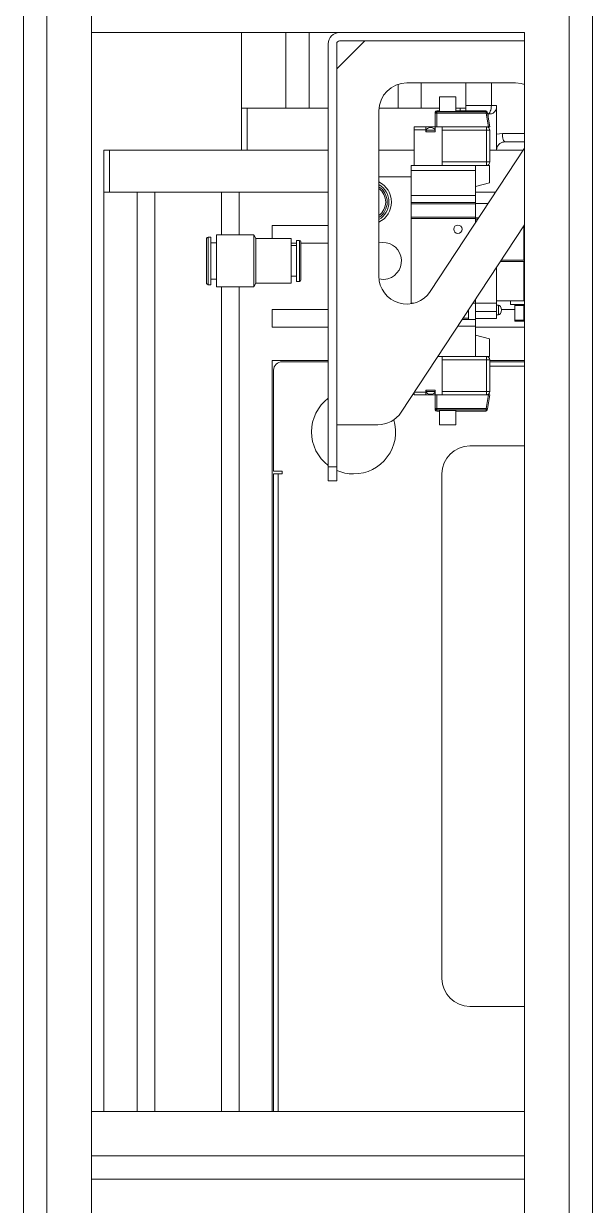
# Model space of a CAD drawing. Header units: millimetres. Extents: x 169 to 14583, y -399 to 10804.
# Drawn here: x 11895.1 to 12097.9, y 1331.5 to 1753.1 of the extents above; entities that cross this region are included whole.
import ezdxf

# ---------------------------------------------------------------- set-up
doc = ezdxf.new("R2010")
doc.units = ezdxf.units.MM
doc.header["$LTSCALE"] = 35

msp = doc.modelspace()

# ---------------------------------------------------------------- linework, layer by layer
at = {"color": 7, "linetype": 'Continuous', "lineweight": 18}
for p, q in [((11895.093, 1219.779), (11895.093, 1839.779)), ((11903.393, 1219.779), (11903.393, 1839.779)), ((11919.243, 1219.779), (11919.243, 1839.779)), ((12089.593, 1301.159), (12089.593, 1829.959)), ((12097.893, 1301.159), (12097.893, 1829.959)), ((12073.743, 1749.959), (11919.243, 1749.959)), ((11972.743, 1722.959), (11972.743, 1749.959)), ((11988.593, 1722.959), (11988.593, 1749.959)), ((11996.893, 1722.959), (11996.893, 1749.959)), ((12073.743, 1194.959), (12073.743, 1749.959)), ((12003.743, 1745.959), (12003.743, 1594.959)), ((12016.743, 1746.959), (12006.743, 1736.959)), ((12006.743, 1745.959), (12006.743, 1594.959)), ((12073.743, 1746.959), (12007.743, 1746.959)), ((12073.743, 1746.959), (12016.743, 1746.959)), ((12006.743, 1736.959), (12006.743, 1609.959)), ((12028.593, 1722.959), (12028.593, 1731.45)), ((12070.524, 1731.959), (12031.743, 1731.959)), ((12036.893, 1722.959), (12036.893, 1731.959)), ((12052.743, 1722.959), (12052.743, 1731.959)), ((12061.872, 1731.959), (12061.872, 1723.959)), ((12049.243, 1726.959), (12043.443, 1726.959)), ((12043.443, 1726.959), (12043.443, 1721.813)), ((12049.243, 1726.959), (12049.243, 1721.813)), ((11972.743, 1707.959), (11972.743, 1722.959)), ((11972.743, 1722.959), (11974.743, 1722.959)), ((11974.743, 1722.959), (11974.743, 1707.959)), ((11974.743, 1722.959), (12003.743, 1722.959)), ((12021.743, 1721.959), (12021.743, 1663.032)), ((12021.793, 1722.959), (12043.443, 1722.959)), ((12041.893, 1721.142), (12041.893, 1721.559)), ((12041.893, 1716.259), (12041.893, 1721.142)), ((12041.893, 1721.142), (12042.393, 1721.142)), ((12043.443, 1722.059), (12042.393, 1722.059)), ((12042.393, 1722.059), (12042.393, 1721.634)), ((12042.393, 1721.634), (12059.974, 1721.634)), ((12042.393, 1721.634), (12042.393, 1721.142)), ((12042.393, 1721.142), (12042.393, 1716.259)), ((12059.974, 1721.142), (12042.393, 1721.142)), ((12043.443, 1721.813), (12049.243, 1721.813)), ((12049.243, 1722.959), (12050.743, 1722.959)), ((12059.9, 1722.059), (12049.243, 1722.059)), ((12050.743, 1722.059), (12050.743, 1722.959)), ((12050.743, 1722.959), (12052.743, 1722.959)), ((12052.743, 1723.959), (12061.872, 1723.959)), ((12052.743, 1722.959), (12052.743, 1722.059)), ((12059.974, 1721.634), (12059.9, 1722.059)), ((12059.974, 1721.634), (12059.974, 1721.142)), ((12060.466, 1721.229), (12059.974, 1721.142)), ((12060.835, 1716.259), (12059.974, 1721.142)), ((12060.393, 1721.646), (12060.466, 1721.229)), ((12060.466, 1721.229), (12061.343, 1716.259)), ((12060.514, 1720.959), (12060.743, 1720.959)), ((12060.743, 1720.959), (12060.743, 1719.662)), ((12060.743, 1720.959), (12061.574, 1720.959)), ((12061.872, 1723.959), (12063.743, 1723.959)), ((12063.743, 1722.995), (12063.743, 1723.959)), ((12063.743, 1707.959), (12063.743, 1722.995)), ((12034.343, 1715.259), (12034.343, 1716.259)), ((12034.343, 1716.259), (12038.493, 1716.259)), ((12038.493, 1716.259), (12038.493, 1715.259)), ((12041.893, 1716.259), (12038.493, 1716.259)), ((12041.893, 1714.559), (12041.893, 1716.259)), ((12041.893, 1716.259), (12044.343, 1716.259)), ((12060.835, 1716.259), (12042.393, 1716.259)), ((12044.343, 1716.259), (12044.343, 1702.559)), ((12060.143, 1716.259), (12060.143, 1715.059)), ((12060.743, 1716.259), (12060.743, 1716.098)), ((12061.343, 1716.259), (12060.835, 1716.259)), ((12038.493, 1715.259), (12034.343, 1715.259)), ((12034.343, 1715.259), (12034.343, 1702.559)), ((12038.493, 1714.559), (12038.493, 1715.259)), ((12038.493, 1714.559), (12041.893, 1714.559)), ((12038.593, 1715.059), (12038.593, 1714.559)), ((12038.593, 1715.059), (12041.793, 1715.059)), ((12041.793, 1714.559), (12041.793, 1715.059)), ((12060.143, 1715.059), (12044.343, 1715.059)), ((12044.343, 1715.059), (12044.343, 1703.759)), ((12060.143, 1715.059), (12061.343, 1715.059)), ((12060.143, 1703.759), (12060.143, 1715.059)), ((12061.343, 1715.059), (12061.343, 1703.759)), ((12063.743, 1713.657), (12065.831, 1713.959)), ((12073.743, 1713.959), (12065.831, 1713.959)), ((11923.743, 1692.959), (11923.743, 1707.959)), ((11923.743, 1707.959), (11925.743, 1707.959)), ((11925.743, 1707.959), (11925.743, 1692.959)), ((11925.743, 1707.959), (11972.743, 1707.959)), ((11974.743, 1707.959), (11972.743, 1707.959)), ((11974.743, 1707.959), (12003.743, 1707.959)), ((12021.743, 1707.959), (12034.343, 1707.959)), ((12040.096, 1657.534), (12073.743, 1708.66)), ((12061.343, 1707.959), (12073.281, 1707.959)), ((12044.343, 1703.759), (12060.143, 1703.759)), ((12060.143, 1703.759), (12060.143, 1702.559)), ((12060.143, 1703.759), (12061.343, 1703.759)), ((12033.243, 1702.559), (12033.243, 1700.759)), ((12056.243, 1702.559), (12033.243, 1702.559)), ((12056.243, 1700.759), (12033.243, 1700.759)), ((12033.243, 1700.759), (12033.243, 1698.459)), ((12056.243, 1700.759), (12056.243, 1702.559)), ((12061.243, 1702.559), (12056.243, 1702.559)), ((12056.243, 1691.759), (12056.243, 1700.759)), ((12061.243, 1696.299), (12061.243, 1702.559)), ((12033.243, 1698.459), (12021.743, 1698.459)), ((12033.243, 1653.145), (12033.243, 1698.459)), ((12056.243, 1694.959), (12061.243, 1696.299)), ((11935.593, 1692.959), (11923.743, 1692.959)), ((11923.743, 1364.959), (11923.743, 1692.959)), ((11925.743, 1692.959), (12003.743, 1692.959)), ((11935.593, 1364.959), (11935.593, 1692.959)), ((11941.893, 1364.959), (11941.893, 1692.959)), ((11965.593, 1692.959), (11941.893, 1692.959)), ((11965.593, 1677.709), (11965.593, 1692.959)), ((11971.893, 1677.709), (11971.893, 1692.959)), ((12003.743, 1692.959), (11971.893, 1692.959)), ((12025.48, 1693.059), (12025.339, 1693.152)), ((12025.469, 1692.891), (12025.48, 1693.059)), ((12033.243, 1691.759), (12056.243, 1691.759)), ((12063.41, 1692.959), (12056.243, 1692.959)), ((12056.243, 1689.359), (12056.243, 1691.759)), ((12033.243, 1689.359), (12056.243, 1689.359)), ((12033.243, 1688.859), (12056.243, 1688.859)), ((12056.243, 1688.859), (12056.243, 1689.359)), ((12060.777, 1688.959), (12056.243, 1688.959)), ((12056.243, 1684.059), (12056.243, 1688.859)), ((12024.828, 1684.916), (12024.979, 1684.991)), ((12024.979, 1684.991), (12024.989, 1685.16)), ((12033.243, 1684.059), (12056.243, 1684.059)), ((12033.243, 1683.559), (12056.243, 1683.559)), ((12056.243, 1683.559), (12056.243, 1684.059)), ((12057.421, 1683.859), (12056.243, 1683.859)), ((12056.243, 1682.069), (12056.243, 1683.559)), ((12057.092, 1683.359), (12056.243, 1683.359)), ((12056.243, 1683.359), (12056.243, 1682.069)), ((11983.743, 1681.109), (12003.743, 1681.109)), ((11983.743, 1676.409), (11983.743, 1681.109)), ((12029.706, 1614.461), (12073.743, 1681.375)), ((12073.443, 1680.919), (12073.443, 1668.709)), ((12073.743, 1680.659), (12073.443, 1680.659)), ((12073.643, 1681.223), (12073.643, 1680.659)), ((12073.643, 1681.109), (12073.743, 1681.109)), ((11960.343, 1676.459), (11960.343, 1660.5)), ((11961.843, 1676.959), (11960.843, 1676.959)), ((11960.843, 1676.959), (11960.843, 1660.003)), ((11961.843, 1676.959), (11961.843, 1660.003)), ((11963.843, 1674.934), (11961.843, 1674.934)), ((11977.143, 1677.709), (11963.843, 1677.709)), ((11963.843, 1659.209), (11963.843, 1677.709)), ((11977.893, 1676.409), (11977.143, 1677.709)), ((11977.143, 1677.709), (11977.143, 1659.257)), ((11990.443, 1676.409), (11977.893, 1676.409)), ((11977.893, 1676.409), (11977.893, 1660.55)), ((11990.443, 1676.409), (11990.443, 1660.55)), ((11990.443, 1674.809), (11992.443, 1674.809)), ((11993.443, 1675.759), (11992.443, 1675.759)), ((11992.443, 1675.759), (11992.443, 1661.197)), ((11993.443, 1675.759), (11993.443, 1661.197)), ((11993.943, 1675.259), (11993.943, 1661.694)), ((11993.943, 1674.809), (12003.743, 1674.809)), ((11992.443, 1673.934), (11990.443, 1673.934)), ((12073.443, 1670.759), (12073.743, 1670.759)), ((12073.643, 1670.759), (12073.643, 1668.709)), ((12063.743, 1666.18), (12063.743, 1653.359)), ((12073.443, 1668.209), (12065.078, 1668.209)), ((12065.407, 1668.709), (12073.443, 1668.709)), ((12073.443, 1668.709), (12073.643, 1668.709)), ((12073.643, 1668.209), (12073.443, 1668.209)), ((12073.443, 1668.209), (12073.443, 1654.209)), ((12073.743, 1666.159), (12073.443, 1666.159)), ((12073.643, 1668.209), (12073.643, 1666.159)), ((11961.843, 1661.984), (11963.843, 1661.984)), ((11990.443, 1662.984), (11992.443, 1662.984)), ((11993.943, 1661.694), (11993.943, 1661.659)), ((11960.343, 1660.5), (11960.343, 1660.459)), ((11960.843, 1660.003), (11960.843, 1659.959)), ((11960.843, 1659.959), (11961.843, 1659.959)), ((11961.843, 1660.003), (11961.843, 1659.959)), ((11963.843, 1659.209), (11977.143, 1659.209)), ((11965.593, 1364.959), (11965.593, 1659.209)), ((11971.893, 1364.959), (11971.893, 1659.209)), ((11977.143, 1659.209), (11977.893, 1660.509)), ((11977.143, 1659.257), (11977.143, 1659.209)), ((11977.893, 1660.55), (11977.893, 1660.509)), ((11977.893, 1660.509), (11990.443, 1660.509)), ((11990.443, 1660.55), (11990.443, 1660.509)), ((11992.443, 1661.197), (11992.443, 1661.159)), ((11992.443, 1661.159), (11993.443, 1661.159)), ((11993.443, 1661.197), (11993.443, 1661.159)), ((12033.243, 1653.359), (12034.28, 1653.359)), ((12055.305, 1653.359), (12056.243, 1653.359)), ((12056.243, 1653.359), (12056.243, 1654.784)), ((12056.243, 1647.559), (12056.243, 1653.359)), ((12063.743, 1653.359), (12056.243, 1653.359)), ((12056.243, 1653.359), (12056.243, 1650.459)), ((12063.743, 1654.209), (12073.443, 1654.209)), ((12063.743, 1653.359), (12063.743, 1650.459)), ((12068.743, 1652.959), (12068.743, 1654.209)), ((12073.743, 1652.959), (12068.743, 1652.959)), ((12070.243, 1652.599), (12070.243, 1652.959)), ((12073.443, 1656.259), (12073.743, 1656.259)), ((12073.443, 1654.209), (12073.643, 1654.209)), ((12073.643, 1656.259), (12073.643, 1654.209)), ((11983.743, 1651.109), (12003.743, 1651.109)), ((11983.743, 1644.809), (11983.743, 1651.109)), ((12053.743, 1650.985), (12053.743, 1648.059)), ((12063.743, 1650.459), (12056.243, 1650.459)), ((12064.443, 1652.709), (12063.743, 1652.709)), ((12063.743, 1650.459), (12063.743, 1647.959)), ((12063.743, 1649.209), (12064.443, 1649.209)), ((12064.443, 1652.709), (12064.443, 1650.959)), ((12064.443, 1650.959), (12064.443, 1649.209)), ((12065.439, 1651.109), (12070.243, 1651.109)), ((12073.454, 1652.599), (12070.243, 1652.599)), ((12070.243, 1647.319), (12070.243, 1652.599)), ((12073.743, 1652.781), (12073.454, 1652.599)), ((12073.454, 1652.599), (12073.454, 1647.319)), ((11983.743, 1644.809), (12003.743, 1644.809)), ((12049.909, 1645.159), (12056.243, 1645.159)), ((12051.488, 1647.559), (12053.743, 1647.559)), ((12051.817, 1648.059), (12053.743, 1648.059)), ((12053.743, 1648.059), (12053.743, 1647.559)), ((12053.743, 1647.559), (12056.243, 1647.559)), ((12063.743, 1647.959), (12056.243, 1647.959)), ((12056.243, 1645.159), (12056.243, 1647.559)), ((12056.243, 1645.159), (12056.243, 1634.359)), ((12056.243, 1644.809), (12073.743, 1644.809)), ((12070.243, 1646.959), (12070.243, 1647.319)), ((12070.243, 1647.319), (12073.454, 1647.319)), ((12073.743, 1646.959), (12070.243, 1646.959)), ((12073.454, 1647.319), (12073.743, 1647.137)), ((12056.243, 1641.959), (12061.243, 1640.619)), ((12061.243, 1640.619), (12061.243, 1634.359)), ((12003.743, 1632.959), (11983.743, 1632.959)), ((11983.743, 1632.959), (11983.743, 1364.959)), ((12003.743, 1632.459), (11987.243, 1632.459)), ((12056.243, 1634.359), (12042.801, 1634.359)), ((12044.343, 1620.659), (12044.343, 1634.359)), ((12060.143, 1633.159), (12044.343, 1633.159)), ((12044.343, 1633.159), (12044.343, 1621.859)), ((12061.243, 1634.359), (12056.243, 1634.359)), ((12060.143, 1634.359), (12060.143, 1633.159)), ((12060.143, 1621.859), (12060.143, 1633.159)), ((12061.343, 1633.159), (12060.143, 1633.159)), ((12061.343, 1633.159), (12061.343, 1621.859)), ((12073.743, 1632.959), (12061.343, 1632.959)), ((12061.343, 1632.459), (12073.743, 1632.459)), ((11984.243, 1629.459), (11984.243, 1593.459)), ((12073.743, 1630.859), (12061.343, 1630.859)), ((12034.343, 1620.659), (12034.343, 1621.507)), ((12038.493, 1620.659), (12034.343, 1620.659)), ((12034.443, 1621.659), (12038.493, 1621.659)), ((12041.893, 1622.359), (12038.493, 1622.359)), ((12038.493, 1622.359), (12038.493, 1621.659)), ((12038.493, 1621.659), (12038.493, 1620.659)), ((12038.493, 1620.659), (12041.893, 1620.659)), ((12038.593, 1622.359), (12038.593, 1621.859)), ((12040.193, 1621.859), (12038.593, 1621.859)), ((12041.793, 1621.859), (12040.193, 1621.859)), ((12041.793, 1621.859), (12041.793, 1622.359)), ((12041.893, 1622.359), (12041.893, 1620.659)), ((12044.343, 1620.659), (12041.893, 1620.659)), ((12041.893, 1615.776), (12041.893, 1620.659)), ((12042.393, 1620.659), (12042.393, 1615.776)), ((12060.835, 1620.659), (12042.393, 1620.659)), ((12044.343, 1621.859), (12060.143, 1621.859)), ((12059.974, 1615.776), (12060.835, 1620.659)), ((12061.343, 1621.859), (12060.143, 1621.859)), ((12060.143, 1621.859), (12060.143, 1620.659)), ((12061.343, 1620.659), (12060.466, 1615.689)), ((12060.835, 1620.659), (12061.343, 1620.659)), ((12042.393, 1615.776), (12041.893, 1615.776)), ((12041.893, 1615.359), (12041.893, 1615.776)), ((12042.393, 1615.776), (12059.974, 1615.776)), ((12042.393, 1615.776), (12042.393, 1615.284)), ((12059.974, 1615.284), (12042.393, 1615.284)), ((12042.393, 1615.284), (12042.393, 1614.859)), ((12049.243, 1615.105), (12043.443, 1615.105)), ((12043.443, 1609.959), (12043.443, 1615.105)), ((12049.243, 1609.959), (12049.243, 1615.105)), ((12059.9, 1614.859), (12059.974, 1615.284)), ((12059.974, 1615.776), (12059.974, 1615.284)), ((12060.466, 1615.689), (12059.974, 1615.776)), ((12060.466, 1615.689), (12060.393, 1615.272)), ((12042.393, 1614.859), (12043.443, 1614.859)), ((12049.243, 1614.859), (12059.9, 1614.859)), ((12006.743, 1609.959), (12021.353, 1609.959)), ((12043.443, 1609.959), (12049.243, 1609.959)), ((12073.743, 1602.459), (12054.243, 1602.459)), ((12003.743, 1594.959), (12006.743, 1594.959)), ((12003.743, 1589.959), (12003.743, 1594.959)), ((12006.743, 1594.959), (12006.743, 1589.959)), ((11984.243, 1593.459), (11987.243, 1593.459)), ((11984.243, 1364.959), (11984.243, 1592.459)), ((11984.243, 1592.459), (11985.843, 1592.459)), ((11987.243, 1592.459), (11985.843, 1592.459)), ((11985.843, 1592.459), (11985.843, 1364.959)), ((11987.243, 1593.459), (11987.243, 1592.459)), ((12006.743, 1589.959), (12003.743, 1589.959)), ((12044.243, 1592.459), (12044.243, 1412.459)), ((12054.243, 1402.459), (12073.743, 1402.459)), ((12073.743, 1364.959), (11919.243, 1364.959)), ((12073.743, 1364.959), (12073.743, 1349.109)), ((12073.743, 1349.109), (11919.243, 1349.109)), ((12073.743, 1340.809), (11919.243, 1340.809)), ((12073.743, 1340.809), (12073.743, 1324.959))]:
    msp.add_line(p, q, dxfattribs=at)
at = {"color": 7, "linetype": 'Continuous', "lineweight": 18, "flags": 128}
for points in [[(12070.524, 1731.959), (12072.469, 1731.768), (12073.743, 1731.427)], [(12060.564, 1720.959), (12060.819, 1721.017), (12061.064, 1721.187), (12061.29, 1721.465), (12061.489, 1721.838), (12061.651, 1722.292), (12061.772, 1722.811), (12061.846, 1723.374), (12061.872, 1723.959)]]:
    msp.add_lwpolyline(points, dxfattribs=at)
at = {"color": 7, "linetype": 'Continuous', "lineweight": 18}
msp.add_circle((12049.943, 1679.759), 1.5, dxfattribs=at)
for centre, radius, start, end in [((12007.743, 1745.959), 4, 90, 180), ((12007.743, 1745.959), 1, 90, 180), ((12031.743, 1721.959), 10, 90, 180), ((12042.393, 1721.559), 0.5, 90, 180), ((12042.388, 1721.138), 0.496, 89.51267, 179.50424), ((12059.9, 1721.559), 0.5, 10, 86.94539), ((12059.981, 1721.14), 0.494, 10.3972, 90.77439), ((12060.143, 1715.059), 1.2, 0, 90), ((12060.143, 1703.759), 1.2, 270, 0), ((12018.243, 1689.459), 8, 295.94448, 64.05552), ((12018.243, 1689.459), 7.134, 299.38069, 60.61931), ((12018.243, 1689.459), 6.5, 302.57897, 57.42103), ((12018.243, 1689.459), 5.958, 305.97361, 54.02639), ((11960.843, 1676.459), 0.5, 90, 180), ((11993.443, 1675.259), 0.5, 0, 90), ((12023.243, 1668.459), 6.58, 285.65612, 103.17721), ((11993.443, 1661.659), 0.5, 270, 0), ((12031.743, 1663.032), 10, 180, 326.6503), ((12023.243, 1668.459), 6.58, 257.26252, 285.65612), ((11960.843, 1660.459), 0.5, 180, 270), ((11987.243, 1629.459), 3, 90, 180), ((12060.143, 1633.159), 1.2, 0, 90), ((12012.743, 1607.459), 15, 126.8699, 233.1301), ((12060.143, 1621.859), 1.2, 270, 0), ((12042.388, 1615.78), 0.496, 180.49576, 270.48733), ((12042.393, 1615.359), 0.5, 180, 270), ((12059.9, 1615.359), 0.5, 272.22948, 350), ((12059.981, 1615.778), 0.494, 269.22561, 349.6028), ((12012.743, 1607.459), 15, 270, 16.74377), ((12021.353, 1619.959), 10, 270, 326.6503), ((12054.243, 1592.459), 10, 90, 180), ((12012.743, 1607.459), 15, 246.42182, 270), ((12054.243, 1412.459), 10, 180, 270)]:
    msp.add_arc(centre, radius, start, end, dxfattribs=at)
for centre, major_axis, ratio, start_param, end_param in [((12040.193, 1715.059), (-1.6, 0), 0.625, 4.712389, 6.2831853), ((12040.193, 1715.059), (1.6, 0), 0.625, 0, 1.5707963), ((12064.443, 1650.959), (0, 1.75), 0.5714286, 4.712389, 6.2831853), ((12064.443, 1650.959), (0, -1.75), 0.5714286, 0, 1.5707963), ((12040.193, 1621.859), (-1.6, 0), 0.625, 0, 1.5707963), ((12040.193, 1621.859), (1.6, 0), 0.625, 4.712389, 6.2831853)]:
    msp.add_ellipse(centre, major_axis=major_axis, ratio=ratio, start_param=start_param, end_param=end_param, dxfattribs=at)
for points, knots in [([(12063.743, 1722.995), (12063.638, 1722.694), (12063.43, 1722.093), (12062.864, 1721.427), (12062.227, 1721.025), (12061.775, 1720.979), (12061.574, 1720.959)], [0, 0, 0, 0, 0.25517092, 0.50978403, 0.78257338, 1, 1, 1, 1]), ([(12063.743, 1707.959), (12063.755, 1708.161), (12063.78, 1708.584), (12064.048, 1709.382), (12064.629, 1710.181), (12065.565, 1710.819), (12066.352, 1710.912), (12066.743, 1710.959)], [0, 0, 0, 0, 0.1093126, 0.2290988, 0.4792261, 0.7418768, 1, 1, 1, 1]), ([(12066.743, 1710.959), (12068.084, 1710.959), (12070.378, 1710.959), (12072.756, 1710.959), (12073.743, 1710.959)], [0, 0, 0, 0, 0.5849093, 1, 1, 1, 1])]:
    msp.add_open_spline(points, degree=3, knots=knots, dxfattribs=at)
msp.add_open_spline([(12065.831, 1713.959), (12065.845, 1713.566), (12065.872, 1712.78), (12066.083, 1711.788), (12066.384, 1711.094), (12066.623, 1711.004), (12066.743, 1710.959)], degree=3, dxfattribs=at)

doc.saveas('drawing.dxf')
